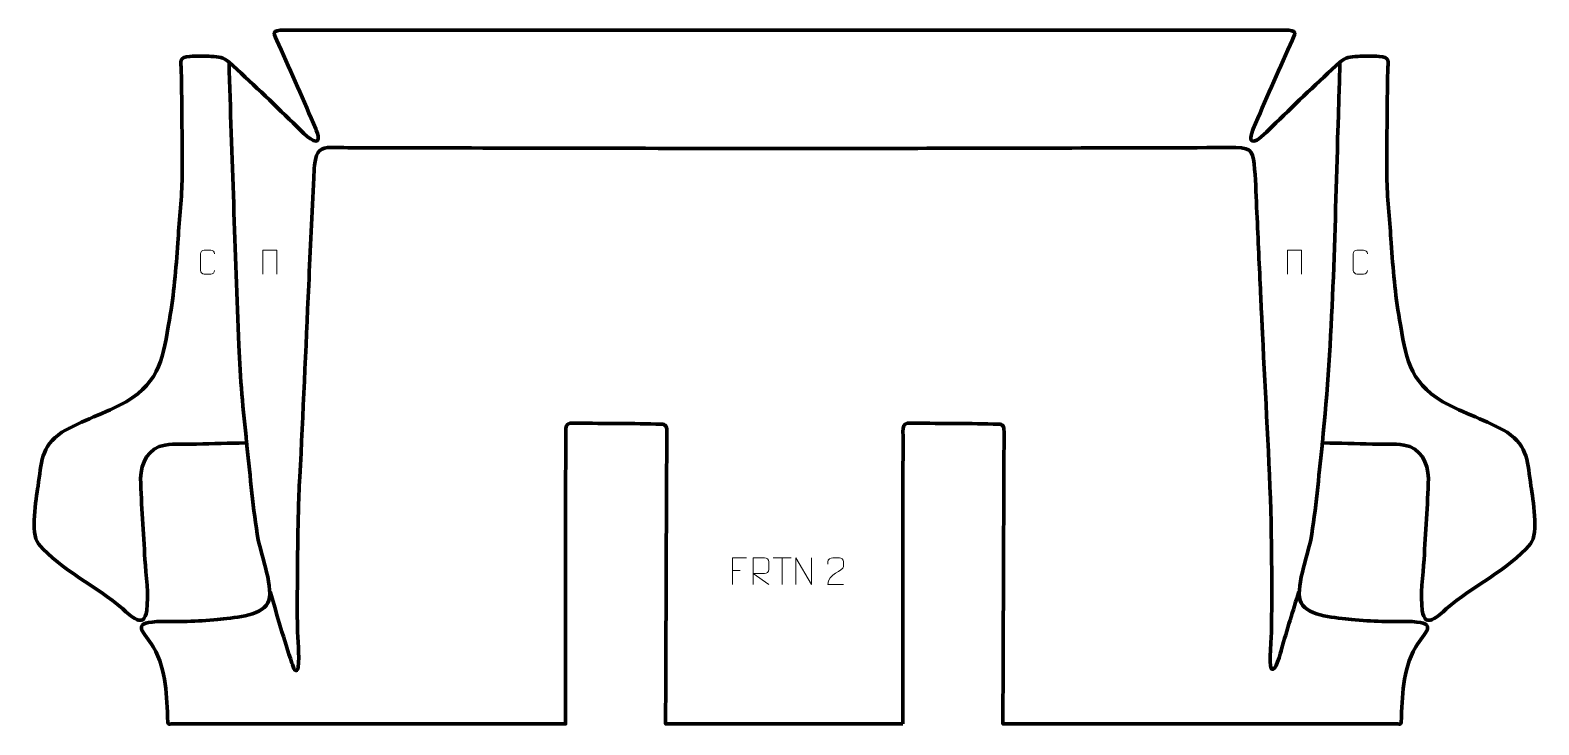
# Model space of a CAD drawing. Header units: millimetres. Extents: x 1353 to 2766, y 138 to 789.
import ezdxf

# ---------------------------------------------------------------- set-up
doc = ezdxf.new("R2010")
doc.units = ezdxf.units.MM
doc.header["$MEASUREMENT"] = 0
doc.layers.add('layer 2', color=7, linetype='Continuous')
doc.layers.add('layer 3', color=7, linetype='Continuous')

msp = doc.modelspace()

# ---------------------------------------------------------------- linework, layer by layer
at = {"layer": 'layer 2', "color": 142, "lineweight": 158}
for points, knots in [([(1555.401, 402.1751), (1552.1801, 433.0303), (1549.2817, 462.5596), (1548.1384, 493.6219), (1548.1384, 493.6219), (1544.8368, 582.0115), (1541.5195, 670.3996), (1538.8934, 758.8126)], [0, 0, 0, 0, 0.333333333, 0.333333333, 0.333333333, 0.333333333, 1, 1, 1, 1]), ([(2562.8636, 402.1751), (2572.8041, 498.9703), (2574.4819, 597.7792), (2577.4674, 695.0633), (2577.4674, 695.0633), (2578.1195, 716.3125), (2578.7417, 737.5627), (2579.3712, 758.8126)], [0, 0, 0, 0, 0.333333333, 0.333333333, 0.333333333, 0.333333333, 1, 1, 1, 1]), ([(1577.3078, 263.0617), (1583.9883, 240.8935), (1590.3003, 217.8673), (1597.8034, 196.0411), (1597.8034, 196.0411), (1598.3625, 194.4148), (1599.479, 190.9998), (1600.3514, 189.5712), (1600.3514, 189.5712), (1602.4204, 187.7855), (1603.4584, 189.9979), (1603.7311, 191.9186), (1603.7311, 191.9186), (1604.9588, 203.795), (1603.0968, 217.5192), (1602.9463, 229.7411), (1602.9463, 229.7411), (1602.642, 254.4499), (1602.9842, 279.1755), (1603.2374, 303.884), (1603.2374, 303.884), (1603.4633, 326.0425), (1603.9855, 348.1603), (1605.1316, 370.2926), (1605.1316, 370.2926), (1608.3783, 430.0647), (1610.7646, 490.0711), (1613.5259, 549.8878), (1613.5259, 549.8878), (1615.0752, 583.4488), (1616.6423, 617.0089), (1618.2443, 650.5674), (1618.2443, 650.5674), (1618.5418, 656.7849), (1618.9686, 668.4543), (1621.9331, 673.7835), (1621.9331, 673.7835), (1625.9961, 680.2787), (1635.7161, 679.0123), (1642.4514, 678.8657), (1642.4514, 678.8657), (1662.798, 678.4226), (1683.6321, 678.6198), (1704.0268, 678.5639), (1704.0268, 678.5639), (1759.245, 678.4121), (1814.4635, 678.4059), (1869.6818, 678.2773), (1869.6818, 678.2773), (1932.8319, 678.1281), (1995.9821, 677.979), (2059.1323, 677.8299), (2059.1323, 677.8299), (2103.5599, 677.9348), (2147.9875, 678.0356), (2192.4151, 678.1364), (2192.4151, 678.1364), (2288.8863, 678.355), (2385.3597, 678.5312), (2481.8303, 678.8357), (2481.8303, 678.8357), (2498.019, 678.7015), (2498.1953, 673.3866), (2499.4499, 658.4962), (2499.4499, 658.4962), (2500.5571, 645.3547), (2500.9227, 631.1258), (2501.5343, 617.8782), (2501.5343, 617.8782), (2502.7063, 592.495), (2503.8783, 567.1118), (2505.0504, 541.7287), (2505.0504, 541.7287), (2505.3434, 535.3829), (2505.6364, 529.037), (2505.9293, 522.6912), (2505.9293, 522.6912), (2506.2077, 516.6628), (2506.486, 510.6342), (2506.7644, 504.6057), (2506.7644, 504.6057), (2509.4911, 445.9152), (2513.3072, 386.8038), (2514.8104, 328.1165), (2514.8104, 328.1165), (2515.5489, 294.7995), (2515.6561, 261.1482), (2515.2274, 227.8246), (2515.2274, 227.8246), (2515.1546, 222.1526), (2512.9729, 194.0862), (2514.7896, 191.1836), (2514.7896, 191.1836), (2518.7284, 184.8907), (2524.0578, 207.2514), (2524.555, 208.9856), (2524.555, 208.9856), (2529.7348, 227.0512), (2535.4337, 245.0876), (2540.9568, 263.0617)], [0, 0, 0, 0, 0.038461538, 0.038461538, 0.038461538, 0.038461538, 0.076923077, 0.076923077, 0.076923077, 0.076923077, 0.115384615, 0.115384615, 0.115384615, 0.115384615, 0.153846154, 0.153846154, 0.153846154, 0.153846154, 0.192307692, 0.192307692, 0.192307692, 0.192307692, 0.230769231, 0.230769231, 0.230769231, 0.230769231, 0.269230769, 0.269230769, 0.269230769, 0.269230769, 0.307692308, 0.307692308, 0.307692308, 0.307692308, 0.346153846, 0.346153846, 0.346153846, 0.346153846, 0.384615385, 0.384615385, 0.384615385, 0.384615385, 0.423076923, 0.423076923, 0.423076923, 0.423076923, 0.461538462, 0.461538462, 0.461538462, 0.461538462, 0.5, 0.5, 0.5, 0.5, 0.538461538, 0.538461538, 0.538461538, 0.538461538, 0.576923077, 0.576923077, 0.576923077, 0.576923077, 0.615384615, 0.615384615, 0.615384615, 0.615384615, 0.653846154, 0.653846154, 0.653846154, 0.653846154, 0.692307692, 0.692307692, 0.692307692, 0.692307692, 0.730769231, 0.730769231, 0.730769231, 0.730769231, 0.769230769, 0.769230769, 0.769230769, 0.769230769, 0.807692308, 0.807692308, 0.807692308, 0.807692308, 0.846153846, 0.846153846, 0.846153846, 0.846153846, 0.884615385, 0.884615385, 0.884615385, 0.884615385, 0.923076923, 0.923076923, 0.923076923, 0.923076923, 1, 1, 1, 1])]:
    msp.add_open_spline(points, degree=3, knots=knots, dxfattribs=at)
at = {"layer": 'layer 2', "color": 142, "lineweight": 9}
for points, knots in [([(1525.4012, 563.8256), (1525.2761, 561.7453), (1523.7744, 560.4205), (1521.8513, 560.4108), (1521.8513, 560.4108), (1519.7634, 560.4111), (1517.6754, 560.4111), (1515.5879, 560.4108), (1515.5879, 560.4108), (1513.8642, 560.3164), (1512.0984, 562.0038), (1512.1084, 563.81), (1512.1084, 563.81), (1512.1088, 568.9765), (1512.1088, 574.1425), (1512.1084, 579.3083), (1512.1084, 579.3083), (1512.1123, 581.2227), (1513.6762, 582.7621), (1515.6034, 582.75), (1515.6034, 582.75), (1517.6858, 582.75), (1519.7686, 582.75), (1521.8513, 582.75), (1521.8513, 582.75), (1523.5943, 582.7818), (1525.3774, 581.4463), (1525.4012, 579.2637)], [0, 0, 0, 0, 0.125, 0.125, 0.125, 0.125, 0.25, 0.25, 0.25, 0.25, 0.375, 0.375, 0.375, 0.375, 0.5, 0.5, 0.5, 0.5, 0.625, 0.625, 0.625, 0.625, 0.75, 0.75, 0.75, 0.75, 1, 1, 1, 1]), ([(1570.5307, 560.4073), (1570.5307, 560.4073), (1570.5307, 582.7503), (1570.5307, 582.7503), (1570.5307, 582.7503), (1570.5307, 582.7503), (1583.6447, 582.7503), (1583.6447, 582.7503), (1583.6447, 582.7503), (1583.6447, 582.7503), (1583.6447, 560.4073), (1583.6447, 560.4073)], [0, 0, 0, 0, 0.25, 0.25, 0.25, 0.25, 0.5, 0.5, 0.5, 0.5, 1, 1, 1, 1]), ([(2530.2177, 560.4073), (2530.2177, 560.4073), (2530.2177, 582.7503), (2530.2177, 582.7503), (2530.2177, 582.7503), (2530.2177, 582.7503), (2543.3317, 582.7503), (2543.3317, 582.7503), (2543.3317, 582.7503), (2543.3317, 582.7503), (2543.3317, 560.4073), (2543.3317, 560.4073)], [0, 0, 0, 0, 0.25, 0.25, 0.25, 0.25, 0.5, 0.5, 0.5, 0.5, 1, 1, 1, 1]), ([(2605.0491, 563.8256), (2604.924, 561.7453), (2603.4222, 560.4205), (2601.4992, 560.4108), (2601.4992, 560.4108), (2599.4113, 560.4111), (2597.3233, 560.4111), (2595.2357, 560.4108), (2595.2357, 560.4108), (2593.5121, 560.3164), (2591.7463, 562.0038), (2591.7563, 563.81), (2591.7563, 563.81), (2591.7567, 568.9765), (2591.7567, 574.1425), (2591.7563, 579.3083), (2591.7563, 579.3083), (2591.7601, 581.2227), (2593.3241, 582.7621), (2595.2513, 582.75), (2595.2513, 582.75), (2597.3337, 582.75), (2599.4164, 582.75), (2601.4992, 582.75), (2601.4992, 582.75), (2603.2422, 582.7818), (2605.0253, 581.4463), (2605.0491, 579.2637)], [0, 0, 0, 0, 0.125, 0.125, 0.125, 0.125, 0.25, 0.25, 0.25, 0.25, 0.375, 0.375, 0.375, 0.375, 0.5, 0.5, 0.5, 0.5, 0.625, 0.625, 0.625, 0.625, 0.75, 0.75, 0.75, 0.75, 1, 1, 1, 1]), ([(2023.4553, 294.6), (2023.4553, 294.6), (2010.5855, 294.6), (2010.5855, 294.6), (2010.5855, 294.6), (2010.5855, 294.6), (2010.5855, 269.6545), (2010.5855, 269.6545)], [0, 0, 0, 0, 0.333333333, 0.333333333, 0.333333333, 0.333333333, 1, 1, 1, 1]), ([(2029.6842, 269.6546), (2029.6842, 269.6546), (2029.6842, 294.6), (2029.6842, 294.6), (2029.6842, 294.6), (2033.2778, 294.6), (2036.8722, 294.6), (2040.4662, 294.6), (2040.4662, 294.6), (2042.7908, 294.5623), (2044.3475, 293.0728), (2044.3435, 290.7072), (2044.3435, 290.7072), (2044.343, 288.6723), (2044.343, 285.6139), (2044.3435, 283.5785), (2044.3435, 283.5785), (2044.3369, 281.7037), (2042.5252, 279.7625), (2040.5164, 279.7434), (2040.5164, 279.7434), (2040.5164, 279.7434), (2029.6842, 279.7434), (2029.6842, 279.7434), (2029.6842, 279.7434), (2029.6842, 279.7434), (2044.3342, 269.6546), (2044.3342, 269.6546)], [0, 0, 0, 0, 0.125, 0.125, 0.125, 0.125, 0.25, 0.25, 0.25, 0.25, 0.375, 0.375, 0.375, 0.375, 0.5, 0.5, 0.5, 0.5, 0.625, 0.625, 0.625, 0.625, 0.75, 0.75, 0.75, 0.75, 1, 1, 1, 1]), ([(2069.6758, 269.6546), (2069.6758, 269.6546), (2069.6758, 294.6), (2069.6758, 294.6), (2069.6758, 294.6), (2069.6758, 294.6), (2084.3258, 269.6546), (2084.3258, 269.6546), (2084.3258, 269.6546), (2084.3258, 269.6546), (2084.3258, 294.6), (2084.3258, 294.6)], [0, 0, 0, 0, 0.25, 0.25, 0.25, 0.25, 0.5, 0.5, 0.5, 0.5, 1, 1, 1, 1]), ([(2114.36, 269.6442), (2109.4472, 269.6446), (2104.5343, 269.6446), (2099.6219, 269.6442), (2099.6219, 269.6442), (2099.6219, 279.5733), (2114.2681, 282.2137), (2114.36, 286.5226), (2114.36, 286.5226), (2114.3596, 287.9462), (2114.3596, 289.3694), (2114.36, 290.7922), (2114.36, 290.7922), (2114.3431, 292.8686), (2112.221, 294.5929), (2110.5506, 294.6102), (2110.5506, 294.6102), (2108.478, 294.6098), (2106.4058, 294.6098), (2104.334, 294.6102), (2104.334, 294.6102), (2102.5125, 294.6267), (2099.6888, 292.8352), (2099.6219, 290.7422), (2099.6219, 290.7422), (2099.6219, 290.7422), (2099.6219, 288.6881), (2099.6219, 288.6881)], [0, 0, 0, 0, 0.125, 0.125, 0.125, 0.125, 0.25, 0.25, 0.25, 0.25, 0.375, 0.375, 0.375, 0.375, 0.5, 0.5, 0.5, 0.5, 0.625, 0.625, 0.625, 0.625, 0.75, 0.75, 0.75, 0.75, 1, 1, 1, 1])]:
    msp.add_open_spline(points, degree=3, knots=knots, dxfattribs=at)
for points in [[(2010.5855, 282.7242), (2010.5855, 282.7242), (2017.7513, 282.7242), (2017.7513, 282.7242)], [(2048.5164, 294.5765), (2048.5164, 294.5765), (2065.4981, 294.5765), (2065.4981, 294.5765)], [(2057.0075, 269.6546), (2057.0075, 269.6546), (2057.0075, 294.6), (2057.0075, 294.6)]]:
    msp.add_open_spline(points, degree=3, dxfattribs=at)
at = {"layer": 'layer 3', "color": 242, "lineweight": 158}
msp.add_open_spline([(2170.0292, 138.99), (2170.0292, 138.99), (2059.1323, 138.99), (2059.1323, 138.99), (2059.1323, 138.99), (2059.1323, 138.99), (1947.7637, 138.99), (1947.7637, 138.99), (1947.7637, 138.99), (1947.8559, 162.4676), (1947.9482, 185.9452), (1948.0403, 209.4228), (1948.0403, 209.4228), (1948.0652, 215.768), (1948.0902, 222.1133), (1948.1151, 228.4586), (1948.1151, 228.4586), (1948.165, 241.1491), (1948.2149, 253.8397), (1948.2647, 266.5303), (1948.2647, 266.5303), (1948.3382, 285.2489), (1948.4117, 303.9675), (1948.4853, 322.6861), (1948.4853, 322.6861), (1948.5838, 346.4808), (1948.7473, 370.2738), (1948.8062, 394.0692), (1948.8062, 394.0692), (1948.8235, 398.2891), (1948.9021, 402.507), (1948.9218, 406.7264), (1948.9218, 406.7264), (1948.9321, 408.9164), (1949.3434, 415.8549), (1948.2162, 417.4305), (1948.2162, 417.4305), (1946.6793, 419.5788), (1945.9886, 419.72), (1943.6468, 419.7866), (1943.6468, 419.7866), (1917.4559, 420.5313), (1890.8767, 420.3967), (1864.636, 420.662), (1864.636, 420.662), (1860.5048, 420.7055), (1857.5607, 421.7604), (1854.8719, 418.2242), (1854.8719, 418.2242), (1853.8537, 416.885), (1854.3118, 408.5421), (1854.2999, 406.1961), (1854.2999, 406.1961), (1853.8494, 317.1129), (1854.2081, 228.0689), (1854.1323, 138.99), (1854.1323, 138.99), (1814.0918, 138.9899), (1764.0545, 138.9838), (1724.0141, 138.9781), (1724.0141, 138.9781), (1717.6586, 138.9772), (1711.3027, 138.9762), (1704.9471, 138.9753), (1704.9471, 138.9753), (1704.9471, 138.9753), (1703.9939, 138.9752), (1703.9939, 138.9752), (1703.9939, 138.9752), (1646.4676, 138.9679), (1588.9412, 139.1121), (1531.4148, 139.068), (1531.4148, 139.068), (1516.0162, 139.0562), (1500.1738, 139.2753), (1484.8263, 138.9785), (1484.8263, 138.9785), (1482.4553, 138.9327), (1481.8995, 138.1348), (1481.7377, 140.388), (1481.7377, 140.388), (1479.8734, 166.3689), (1481.3207, 187.4261), (1467.8641, 211.1459), (1467.8641, 211.1459), (1459.8591, 224.5737), (1446.0025, 233.4541), (1471.2475, 234.7845), (1471.2475, 234.7845), (1490.9072, 234.8335), (1508.5423, 234.6994), (1528.2173, 236.9427), (1528.2173, 236.9427), (1541.4594, 238.5347), (1568.1555, 239.2871), (1575.3595, 252.3406), (1575.3595, 252.3406), (1581.6342, 263.7105), (1568.9141, 297.9013), (1566.2267, 311.4131), (1566.2267, 311.4131), (1561.294, 340.2295), (1558.9388, 370.2163), (1555.7262, 399.3209), (1555.7262, 399.3209), (1555.3931, 402.3039), (1556.0499, 402.1768), (1554.2668, 402.1549), (1554.2668, 402.1549), (1539.0197, 401.9606), (1523.7877, 401.4889), (1508.5451, 401.133), (1508.5451, 401.133), (1499.2729, 400.9165), (1487.8726, 401.6374), (1478.9944, 400.2201), (1478.9944, 400.2201), (1463.4243, 397.5231), (1456.1726, 383.6661), (1456.149, 368.9068), (1456.149, 368.9068), (1456.7897, 343.8926), (1458.6682, 318.0858), (1460.1728, 293.0536), (1460.1728, 293.0536), (1461.2266, 278.2605), (1463.6748, 259.6464), (1461.8452, 245.1483), (1461.8452, 245.1483), (1459.5718, 227.134), (1446.477, 240.241), (1439.4146, 246.7524), (1439.4146, 246.7524), (1414.1077, 268.9207), (1382.3016, 282.1757), (1360.4321, 307.7882), (1360.4321, 307.7882), (1352.6685, 317.6734), (1358.1797, 349.3913), (1360.0373, 361.7306), (1360.0373, 361.7306), (1363.3363, 383.4258), (1362.3842, 398.648), (1382.2611, 412.1265), (1382.2611, 412.1265), (1401.0204, 423.3145), (1423.0669, 429.8602), (1442.5131, 440.7049), (1442.5131, 440.7049), (1475.0962, 460.1409), (1477.0285, 483.4104), (1483.0753, 517.6116), (1483.0753, 517.6116), (1487.4215, 542.1945), (1489.1755, 564.8397), (1490.8958, 589.6428), (1490.8958, 589.6428), (1492.2332, 608.7656), (1494.5962, 628.7122), (1494.9034, 647.7427), (1494.9034, 647.7427), (1495.1347, 682.0072), (1494.8156, 716.5001), (1494.1135, 750.7593), (1494.1135, 750.7593), (1493.9258, 759.6442), (1491.884, 763.7097), (1502.3487, 764.2748), (1502.3487, 764.2748), (1508.6418, 764.4479), (1516.0403, 764.5006), (1522.3028, 764.2169), (1522.3028, 764.2169), (1529.3673, 763.8968), (1533.5371, 763.6453), (1538.8961, 758.8145), (1538.8961, 758.8145), (1559.2109, 740.502), (1579.2539, 720.9791), (1599.012, 702.0179), (1599.012, 702.0179), (1603.0468, 698.0945), (1614.8241, 684.6235), (1620.3267, 684.9384), (1620.3267, 684.9384), (1624.8845, 685.1992), (1621.0025, 694.2428), (1620.1217, 696.375), (1620.1217, 696.375), (1608.9773, 722.8153), (1597.1221, 748.935), (1585.4627, 775.1492), (1585.4627, 775.1492), (1580.3816, 786.567), (1577.4802, 788.7147), (1591.366, 788.8044), (1591.366, 788.8044), (1747.2881, 788.6519), (1903.2102, 788.7778), (2059.1323, 788.7781), (2059.1323, 788.7781), (2215.0544, 788.7778), (2370.9765, 788.7467), (2526.8986, 788.8044), (2526.8986, 788.8044), (2540.7846, 788.8095), (2537.883, 786.567), (2532.8019, 775.1492), (2532.8019, 775.1492), (2521.1425, 748.935), (2509.2873, 722.8153), (2498.1429, 696.375), (2498.1429, 696.375), (2496.4708, 692.4039), (2492.3782, 681.6484), (2501.3742, 685.8459), (2501.3742, 685.8459), (2506.3466, 688.4451), (2514.6962, 697.6377), (2519.2526, 702.0179), (2519.2526, 702.0179), (2539.0107, 720.9791), (2559.0537, 740.502), (2579.3685, 758.8145), (2579.3685, 758.8145), (2584.7275, 763.6453), (2588.8973, 763.8968), (2595.9618, 764.2169), (2595.9618, 764.2169), (2602.2243, 764.5006), (2609.6228, 764.4479), (2615.9159, 764.2748), (2615.9159, 764.2748), (2626.3806, 763.7097), (2624.3388, 759.6442), (2624.1511, 750.7593), (2624.1511, 750.7593), (2623.449, 716.5001), (2623.1299, 682.0072), (2623.3612, 647.7427), (2623.3612, 647.7427), (2623.6684, 628.7122), (2626.0314, 608.7656), (2627.3688, 589.6428), (2627.3688, 589.6428), (2629.0891, 564.8397), (2630.8431, 542.1945), (2635.1893, 517.6116), (2635.1893, 517.6116), (2641.2361, 483.4104), (2643.1684, 460.1409), (2675.7515, 440.7049), (2675.7515, 440.7049), (2695.1977, 429.8602), (2717.2442, 423.3145), (2736.0035, 412.1265), (2736.0035, 412.1265), (2755.8804, 398.648), (2754.9283, 383.4258), (2758.2273, 361.7306), (2758.2273, 361.7306), (2760.0849, 349.3913), (2765.5961, 317.6734), (2757.8325, 307.7882), (2757.8325, 307.7882), (2735.963, 282.1757), (2704.1569, 268.9207), (2678.85, 246.7524), (2678.85, 246.7524), (2671.7876, 240.241), (2658.6928, 227.134), (2656.4194, 245.1483), (2656.4194, 245.1483), (2654.5898, 259.6464), (2657.038, 278.2605), (2658.0918, 293.0536), (2658.0918, 293.0536), (2659.5964, 318.0858), (2661.4749, 343.8926), (2662.1156, 368.9068), (2662.1156, 368.9068), (2662.092, 383.6661), (2654.8403, 397.5231), (2639.2702, 400.2201), (2639.2702, 400.2201), (2630.392, 401.6374), (2618.9917, 400.9165), (2609.7195, 401.133), (2609.7195, 401.133), (2594.4769, 401.4889), (2579.2449, 401.9606), (2563.9978, 402.1549), (2563.9978, 402.1549), (2562.2147, 402.1768), (2562.8715, 402.3039), (2562.5384, 399.3209), (2562.5384, 399.3209), (2559.3258, 370.2163), (2556.9706, 340.2295), (2552.0379, 311.4131), (2552.0379, 311.4131), (2549.3505, 297.9013), (2536.6304, 263.7105), (2542.9051, 252.3406), (2542.9051, 252.3406), (2550.1091, 239.2871), (2576.8052, 238.5347), (2590.0473, 236.9427), (2590.0473, 236.9427), (2609.7223, 234.6994), (2627.3574, 234.8335), (2647.0171, 234.7845), (2647.0171, 234.7845), (2672.2621, 233.4541), (2658.4055, 224.5737), (2650.4005, 211.1459), (2650.4005, 211.1459), (2636.9439, 187.4261), (2638.3912, 166.3689), (2636.5269, 140.388), (2636.5269, 140.388), (2636.3651, 138.1348), (2635.8093, 138.9327), (2633.4383, 138.9785), (2633.4383, 138.9785), (2618.0908, 139.2753), (2602.2484, 139.0562), (2586.8498, 139.068), (2586.8498, 139.068), (2529.3234, 139.1121), (2471.797, 138.9679), (2414.2707, 138.9752), (2414.2707, 138.9752), (2414.2707, 138.9752), (2413.3175, 138.9753), (2413.3175, 138.9753), (2413.3175, 138.9753), (2406.9619, 138.9762), (2400.6061, 138.9772), (2394.2505, 138.9781), (2394.2505, 138.9781), (2354.2101, 138.9839), (2303.7011, 138.9899), (2263.6607, 138.99), (2263.6607, 138.99), (2263.7529, 162.4676), (2263.8451, 185.9452), (2263.9373, 209.4228), (2263.9373, 209.4228), (2263.9622, 215.768), (2263.9872, 222.1133), (2264.0121, 228.4586), (2264.0121, 228.4586), (2264.062, 241.1491), (2264.1118, 253.8397), (2264.1616, 266.5303), (2264.1616, 266.5303), (2264.2352, 285.2489), (2264.3087, 303.9675), (2264.3823, 322.6861), (2264.3823, 322.6861), (2264.4807, 346.4808), (2264.6443, 370.2738), (2264.7032, 394.0692), (2264.7032, 394.0692), (2264.7204, 398.2891), (2264.799, 402.507), (2264.8188, 406.7264), (2264.8188, 406.7264), (2264.8291, 408.9164), (2265.2404, 415.8549), (2264.1131, 417.4305), (2264.1131, 417.4305), (2262.5762, 419.5788), (2261.8856, 419.72), (2259.5437, 419.7866), (2259.5437, 419.7866), (2233.3529, 420.5313), (2206.7736, 420.3967), (2180.533, 420.662), (2180.533, 420.662), (2176.4018, 420.7055), (2173.4577, 421.7604), (2170.7689, 418.2242), (2170.7689, 418.2242), (2169.7506, 416.885), (2170.2087, 408.5421), (2170.1969, 406.1961), (2170.1969, 406.1961), (2169.7463, 317.113), (2170.1051, 228.0689), (2170.0292, 138.99)], degree=3, knots=[0, 0, 0, 0, 0.01010101, 0.01010101, 0.01010101, 0.01010101, 0.02020202, 0.02020202, 0.02020202, 0.02020202, 0.03030303, 0.03030303, 0.03030303, 0.03030303, 0.04040404, 0.04040404, 0.04040404, 0.04040404, 0.050505051, 0.050505051, 0.050505051, 0.050505051, 0.060606061, 0.060606061, 0.060606061, 0.060606061, 0.070707071, 0.070707071, 0.070707071, 0.070707071, 0.080808081, 0.080808081, 0.080808081, 0.080808081, 0.090909091, 0.090909091, 0.090909091, 0.090909091, 0.101010101, 0.101010101, 0.101010101, 0.101010101, 0.111111111, 0.111111111, 0.111111111, 0.111111111, 0.121212121, 0.121212121, 0.121212121, 0.121212121, 0.131313131, 0.131313131, 0.131313131, 0.131313131, 0.141414141, 0.141414141, 0.141414141, 0.141414141, 0.151515152, 0.151515152, 0.151515152, 0.151515152, 0.161616162, 0.161616162, 0.161616162, 0.161616162, 0.171717172, 0.171717172, 0.171717172, 0.171717172, 0.181818182, 0.181818182, 0.181818182, 0.181818182, 0.191919192, 0.191919192, 0.191919192, 0.191919192, 0.202020202, 0.202020202, 0.202020202, 0.202020202, 0.212121212, 0.212121212, 0.212121212, 0.212121212, 0.222222222, 0.222222222, 0.222222222, 0.222222222, 0.232323232, 0.232323232, 0.232323232, 0.232323232, 0.242424242, 0.242424242, 0.242424242, 0.242424242, 0.252525253, 0.252525253, 0.252525253, 0.252525253, 0.262626263, 0.262626263, 0.262626263, 0.262626263, 0.272727273, 0.272727273, 0.272727273, 0.272727273, 0.282828283, 0.282828283, 0.282828283, 0.282828283, 0.292929293, 0.292929293, 0.292929293, 0.292929293, 0.303030303, 0.303030303, 0.303030303, 0.303030303, 0.313131313, 0.313131313, 0.313131313, 0.313131313, 0.323232323, 0.323232323, 0.323232323, 0.323232323, 0.333333333, 0.333333333, 0.333333333, 0.333333333, 0.343434343, 0.343434343, 0.343434343, 0.343434343, 0.353535354, 0.353535354, 0.353535354, 0.353535354, 0.363636364, 0.363636364, 0.363636364, 0.363636364, 0.373737374, 0.373737374, 0.373737374, 0.373737374, 0.383838384, 0.383838384, 0.383838384, 0.383838384, 0.393939394, 0.393939394, 0.393939394, 0.393939394, 0.404040404, 0.404040404, 0.404040404, 0.404040404, 0.414141414, 0.414141414, 0.414141414, 0.414141414, 0.424242424, 0.424242424, 0.424242424, 0.424242424, 0.434343434, 0.434343434, 0.434343434, 0.434343434, 0.444444444, 0.444444444, 0.444444444, 0.444444444, 0.454545455, 0.454545455, 0.454545455, 0.454545455, 0.464646465, 0.464646465, 0.464646465, 0.464646465, 0.474747475, 0.474747475, 0.474747475, 0.474747475, 0.484848485, 0.484848485, 0.484848485, 0.484848485, 0.494949495, 0.494949495, 0.494949495, 0.494949495, 0.505050505, 0.505050505, 0.505050505, 0.505050505, 0.515151515, 0.515151515, 0.515151515, 0.515151515, 0.525252525, 0.525252525, 0.525252525, 0.525252525, 0.535353535, 0.535353535, 0.535353535, 0.535353535, 0.545454545, 0.545454545, 0.545454545, 0.545454545, 0.555555556, 0.555555556, 0.555555556, 0.555555556, 0.565656566, 0.565656566, 0.565656566, 0.565656566, 0.575757576, 0.575757576, 0.575757576, 0.575757576, 0.585858586, 0.585858586, 0.585858586, 0.585858586, 0.595959596, 0.595959596, 0.595959596, 0.595959596, 0.606060606, 0.606060606, 0.606060606, 0.606060606, 0.616161616, 0.616161616, 0.616161616, 0.616161616, 0.626262626, 0.626262626, 0.626262626, 0.626262626, 0.636363636, 0.636363636, 0.636363636, 0.636363636, 0.646464646, 0.646464646, 0.646464646, 0.646464646, 0.656565657, 0.656565657, 0.656565657, 0.656565657, 0.666666667, 0.666666667, 0.666666667, 0.666666667, 0.676767677, 0.676767677, 0.676767677, 0.676767677, 0.686868687, 0.686868687, 0.686868687, 0.686868687, 0.696969697, 0.696969697, 0.696969697, 0.696969697, 0.707070707, 0.707070707, 0.707070707, 0.707070707, 0.717171717, 0.717171717, 0.717171717, 0.717171717, 0.727272727, 0.727272727, 0.727272727, 0.727272727, 0.737373737, 0.737373737, 0.737373737, 0.737373737, 0.747474747, 0.747474747, 0.747474747, 0.747474747, 0.757575758, 0.757575758, 0.757575758, 0.757575758, 0.767676768, 0.767676768, 0.767676768, 0.767676768, 0.777777778, 0.777777778, 0.777777778, 0.777777778, 0.787878788, 0.787878788, 0.787878788, 0.787878788, 0.797979798, 0.797979798, 0.797979798, 0.797979798, 0.808080808, 0.808080808, 0.808080808, 0.808080808, 0.818181818, 0.818181818, 0.818181818, 0.818181818, 0.828282828, 0.828282828, 0.828282828, 0.828282828, 0.838383838, 0.838383838, 0.838383838, 0.838383838, 0.848484848, 0.848484848, 0.848484848, 0.848484848, 0.858585859, 0.858585859, 0.858585859, 0.858585859, 0.868686869, 0.868686869, 0.868686869, 0.868686869, 0.878787879, 0.878787879, 0.878787879, 0.878787879, 0.888888889, 0.888888889, 0.888888889, 0.888888889, 0.898989899, 0.898989899, 0.898989899, 0.898989899, 0.909090909, 0.909090909, 0.909090909, 0.909090909, 0.919191919, 0.919191919, 0.919191919, 0.919191919, 0.929292929, 0.929292929, 0.929292929, 0.929292929, 0.939393939, 0.939393939, 0.939393939, 0.939393939, 0.949494949, 0.949494949, 0.949494949, 0.949494949, 0.95959596, 0.95959596, 0.95959596, 0.95959596, 0.96969697, 0.96969697, 0.96969697, 0.96969697, 0.97979798, 0.97979798, 0.97979798, 0.97979798, 1, 1, 1, 1], dxfattribs=at)

doc.saveas('drawing.dxf')
